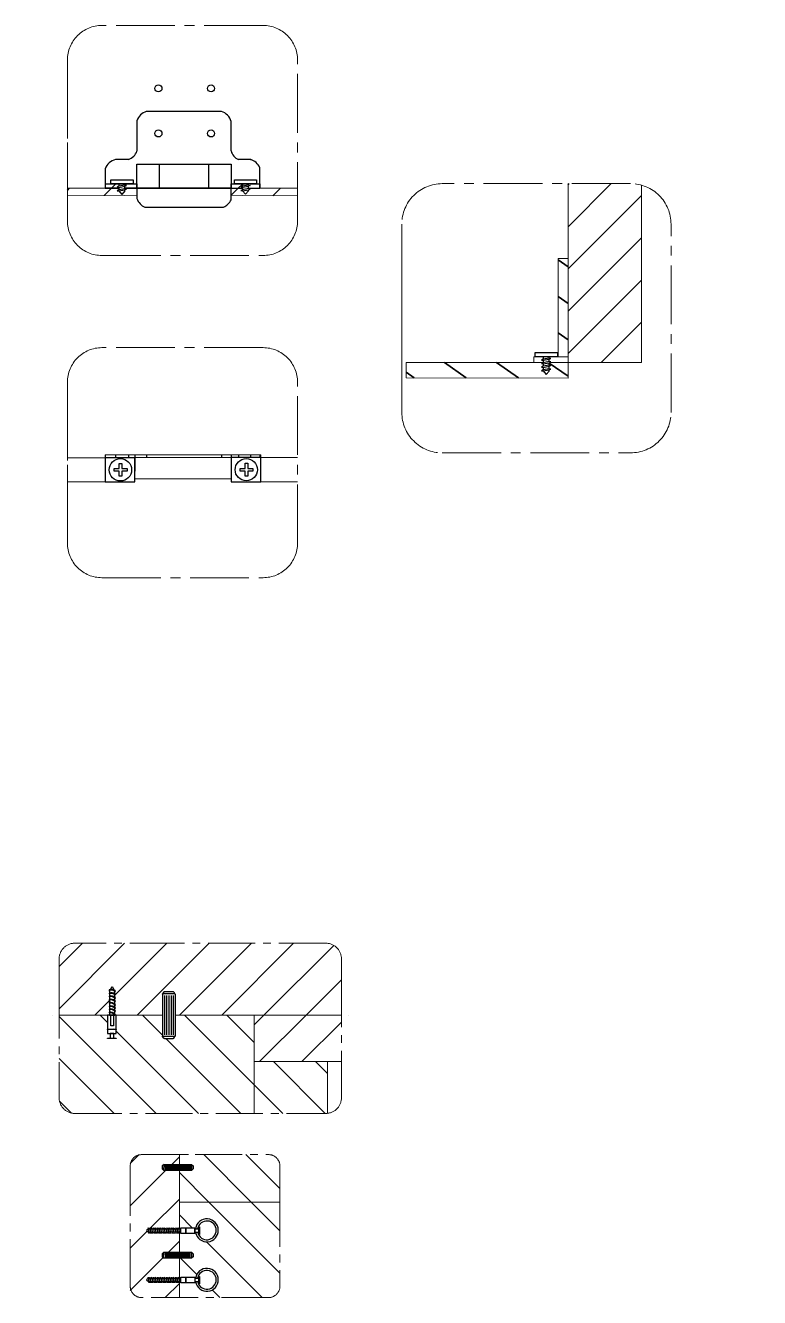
# Model space of a CAD drawing. Header units: millimetres. Extents: x 3542 to 25387, y 4250 to 11307.
# Drawn here: x 4386 to 4854, y 10495 to 11307 of the extents above; entities that cross this region are included whole.
import ezdxf

# ---------------------------------------------------------------- set-up
doc = ezdxf.new("R2010")
doc.units = ezdxf.units.MM
doc.linetypes.add('CENTER2', pattern=[1.125, 0.75, -0.125, 0.125, -0.125])
for name, color, linetype, lineweight in [('A-ANNO-SYMB', 3, 'Continuous', 18), ('A-ELEV-MBE', 7, 'Continuous', 18), ('A-SECT-MCUT', 7, 'Continuous', 35)]:
    doc.layers.add(name, color=color, linetype=linetype, lineweight=lineweight)
doc.layers.add('particolari', color=6, linetype='Continuous')
pattern_1 = [(145, (-122.119, -6.765), (-10.92663, -15.604846), [])]
pattern_2 = [(135, (-370.45, -977.613), (-13.470384, -13.470384), [])]
pattern_3 = [(135, (0, -247.46), (-13.470384, -13.470384), [])]
pattern_4 = [(45, (0, -247.46), (-13.470384, 13.470384), [])]

# ---------------------------------------------------------------- blocks, each defined once
blk = doc.blocks.new('101350')
for p, q in [((40.129, 267.872), (40.129, 267.326)), ((40.152, 267.914), (40.267, 267.99)), ((40.279, 267.201), (40.28, 267.997)), ((40.294, 267.999), (42.964, 267.999)), ((40.38, 267.874), (42.879, 267.874)), ((40.38, 267.749), (42.879, 267.749)), ((42.979, 267.997), (42.979, 267.201)), ((43.107, 267.914), (42.992, 267.99)), ((43.129, 267.872), (43.129, 267.326)), ((40.152, 267.284), (40.267, 267.207)), ((40.294, 267.199), (42.964, 267.199)), ((40.38, 267.599), (42.879, 267.599)), ((40.38, 267.449), (42.879, 267.449)), ((40.38, 267.324), (42.879, 267.324)), ((43.107, 267.284), (42.992, 267.207))]:
    blk.add_line(p, q)
for centre, start, end in [((40.179, 267.872), 123.69007, 180), ((40.294, 267.949), 90, 123.69007), ((42.964, 267.949), 56.30993, 90), ((43.079, 267.872), 0, 56.30993), ((40.179, 267.326), 180, 236.30993), ((40.294, 267.249), 236.30993, 270), ((42.964, 267.249), 270, 303.69007), ((43.079, 267.326), 303.69007, 0)]:
    blk.add_arc(centre, 0.05, start, end)

msp = doc.modelspace()

# ---------------------------------------------------------------- hatches: boundary and pattern name
at = {"layer": 'A-SECT-MCUT', "true_color": 0x636466}
h = msp.add_hatch(dxfattribs=at)
h.set_pattern_fill('ANSI31', color=251, scale=6)
h.paths.add_polyline_path([(4445.29, 11205.55), (4436.66, 11205.55), (4436.66, 11202.72), (4445.33, 11202.72), (4445.32, 11203.32), (4444.31, 11203.44), (4445.31, 11204.01)])
h = msp.add_hatch(dxfattribs=at)
h.set_pattern_fill('ANSI31', color=251, scale=6)
h.paths.add_polyline_path([(4456.9, 11205.55), (4449.22, 11205.55), (4449.22, 11204.7), (4450.2, 11204.49), (4449.22, 11204.02), (4449.21, 11202.72), (4456.9, 11202.72)])
h = msp.add_hatch(dxfattribs=at)
h.set_pattern_fill('ANSI31', color=251, scale=6)
h.paths.add_polyline_path([(4524.17, 11202.72), (4524.17, 11203.42), (4523.16, 11203.54), (4524.16, 11204.11), (4524.14, 11205.55), (4516.9, 11205.55), (4516.9, 11202.72)])
h = msp.add_hatch(dxfattribs=at)
h.set_pattern_fill('ANSI31', color=251, scale=6)
h.paths.add_polyline_path([(4535.22, 11205.55), (4528.06, 11205.55), (4528.06, 11204.8), (4529.05, 11204.59), (4528.06, 11204.11), (4528.06, 11202.72), (4535.22, 11202.72)])
h = msp.add_hatch(dxfattribs=at)
h.set_pattern_fill('ANSI31', color=251, scale=6)
h.set_pattern_definition([(45, (-122.119, -6.765), (-13.470384, 13.470384), [])])
h.paths.add_polyline_path([(4731.82, 11205.7), (4731.82, 11091.53), (4778.58, 11091.53), (4778.58, 11205.7)])
h = msp.add_hatch(dxfattribs=at)
h.set_pattern_fill('ANSI31', color=251, scale=6)
h.paths.add_polyline_path([(4412.57, 11202.72), (4412.57, 11197.83), (4445.38, 11198.19), (4445.37, 11198.73), (4444.31, 11198.85), (4445.36, 11199.45), (4445.34, 11201.02), (4444.31, 11201.15), (4445.34, 11201.73), (4445.33, 11202.72)])
h = msp.add_hatch(dxfattribs=at)
h.set_pattern_fill('ANSI31', color=251, scale=6)
h.paths.add_polyline_path([(4456.9, 11202.72), (4449.21, 11202.72), (4449.21, 11202.41), (4450.2, 11202.2), (4449.21, 11201.72), (4449.21, 11200.12), (4450.2, 11199.91), (4449.21, 11199.43), (4449.2, 11198.23), (4456.9, 11198.31)])
h = msp.add_hatch(dxfattribs=at)
h.set_pattern_fill('ANSI31', color=251, scale=6)
h.paths.add_polyline_path([(4524.19, 11201.12), (4523.16, 11201.24), (4524.18, 11201.83), (4524.17, 11202.7), (4516.9, 11202.72), (4516.9, 11202.52), (4516.9, 11198.32), (4524.22, 11198.23), (4524.22, 11198.82), (4523.16, 11198.95), (4524.21, 11199.55)])
h = msp.add_hatch(dxfattribs=at)
h.set_pattern_fill('ANSI31', color=251, scale=6)
h.paths.add_polyline_path([(4559.31, 11202.61), (4528.06, 11202.7), (4528.06, 11202.51), (4529.05, 11202.3), (4528.06, 11201.82), (4528.05, 11200.21), (4529.05, 11200), (4528.05, 11199.52), (4528.05, 11198.19), (4559.31, 11197.58)])
h = msp.add_hatch(dxfattribs=at)
h.set_pattern_fill('ANSI31', color=251, scale=6, angle=100)
h.set_pattern_definition(pattern_1)
h.paths.add_polyline_path([(4731.82, 11158.03), (4725.5, 11158.03), (4725.5, 11095.32), (4731.82, 11095.32)])
h = msp.add_hatch(dxfattribs=at)
h.set_pattern_fill('ANSI31', color=251, scale=6, angle=100)
h.paths.add_polyline_path([(4853.94, 11102.08), (4841.96, 11102.08), (4841.96, 11101.24), (4842.94, 11101.03), (4841.96, 11100.55), (4841.95, 11098.94), (4842.94, 11098.73), (4842.03, 11098.29), (4853.94, 11098.29)])
h = msp.add_hatch(dxfattribs=at)
h.set_pattern_fill('ANSI31', color=251, scale=6, angle=100)
h.set_pattern_definition(pattern_1)
h.paths.add_polyline_path([(4716.02, 11086.22), (4714.94, 11086.33), (4716.01, 11086.94), (4715.99, 11088.49), (4714.94, 11088.62), (4715.99, 11089.22), (4715.97, 11090.79), (4714.94, 11090.91), (4715.96, 11091.5), (4715.96, 11091.53), (4628.5, 11091.53), (4628.5, 11081.83), (4731.82, 11081.73), (4731.82, 11091.53), (4719.83, 11091.43), (4719.83, 11089.88), (4720.82, 11089.67), (4719.83, 11089.19), (4719.83, 11087.59), (4720.82, 11087.38), (4719.83, 11086.9), (4719.82, 11085.3), (4720.82, 11085.09), (4719.84, 11084.61), (4715.94, 11083.91), (4714.94, 11084.03), (4716.04, 11084.66)])
h = msp.add_hatch(dxfattribs=at)
h.set_pattern_fill('ANSI31', color=251, scale=6)
h.set_pattern_definition(pattern_4)
edge = h.paths.add_edge_path()
edge.add_line((4587.31, 10675.38), (4587.31, 10711.26))
edge.add_arc((4577.31, 10711.26), 10, 0, 90)
edge.add_line((4577.31, 10721.26), (4417.27, 10721.26))
edge.add_arc((4417.27, 10711.26), 10, 90, 180)
edge.add_line((4407.27, 10711.26), (4407.27, 10675.38))
edge.add_line((4407.27, 10675.38), (4385.78, 10675.38))
edge.add_line((4385.78, 10675.38), (4439.36, 10675.37))
edge.add_line((4439.36, 10675.37), (4439.36, 10693.31))
edge.add_line((4439.36, 10693.31), (4442.82, 10693.12))
edge.add_line((4442.82, 10693.12), (4442.82, 10675.18))
edge.add_line((4442.82, 10675.18), (4473.16, 10675.38))
edge.add_line((4473.16, 10675.38), (4473.16, 10690.38))
edge.add_line((4473.16, 10690.38), (4481.16, 10690.38))
edge.add_line((4481.16, 10690.38), (4481.16, 10675.38))
edge.add_line((4481.16, 10675.38), (4587.31, 10675.38))
h = msp.add_hatch(dxfattribs=at)
h.set_pattern_fill('ANSI31', color=251, scale=6, angle=90)
h.set_pattern_definition(pattern_3)
edge = h.paths.add_edge_path()
edge.add_line((4417.27, 10612.66), (4531.7, 10612.66))
edge.add_line((4531.7, 10612.66), (4531.7, 10645.71))
edge.add_line((4531.7, 10645.71), (4531.7, 10675.38))
edge.add_line((4531.7, 10675.38), (4481.16, 10675.38))
edge.add_line((4481.16, 10675.38), (4481.16, 10660.38))
edge.add_line((4481.16, 10660.38), (4473.16, 10660.38))
edge.add_line((4473.16, 10660.38), (4473.16, 10675.38))
edge.add_line((4473.16, 10675.38), (4443.72, 10675.38))
edge.add_line((4443.72, 10675.38), (4443.71, 10667.05))
edge.add_arc((4440.91, 10666.08), 2.97, -199.40353, 19.14489, ccw=False)
edge.add_line((4438.11, 10667.07), (4437.98, 10675.38))
edge.add_line((4437.98, 10675.38), (4407.27, 10675.38))
edge.add_line((4407.27, 10675.38), (4407.27, 10622.66))
edge.add_arc((4417.27, 10622.66), 10, 180, 270)
h = msp.add_hatch(dxfattribs=at)
h.set_pattern_fill('ANSI31', color=251, scale=6)
h.set_pattern_definition(pattern_4)
h.paths.add_polyline_path([(4587.31, 10645.71), (4587.31, 10675.38), (4595.78, 10675.38), (4595.78, 10675.38), (4531.7, 10675.37), (4531.7, 10645.71)])
h = msp.add_hatch(dxfattribs=at)
h.set_pattern_fill('ANSI31', color=251, scale=6, angle=90)
h.set_pattern_definition(pattern_3)
edge = h.paths.add_edge_path()
edge.add_line((4531.7, 10612.66), (4577.31, 10612.66))
edge.add_arc((4577.31, 10622.66), 10, 270, 276.58632)
edge.add_line((4578.46, 10612.73), (4578.46, 10645.71))
edge.add_line((4578.46, 10645.71), (4531.7, 10645.71))
edge.add_line((4531.7, 10645.71), (4531.7, 10612.66))
h = msp.add_hatch(dxfattribs=at)
h.set_pattern_fill('ANSI31', color=251, scale=6)
h.set_pattern_definition([(45, (-370.45, -977.613), (-13.470384, 13.470384), [])])
h.paths.add_polyline_path([(4452.63, 10495.24), (4483.95, 10495.24), (4483.95, 10504.33), (4462.87, 10504.33), (4462.87, 10508.6), (4483.95, 10508.6), (4483.95, 10520.07), (4473.51, 10520.73), (4472.71, 10524.23), (4483.95, 10524.23), (4483.95, 10535.85), (4464.11, 10536.27), (4462.67, 10539.3), (4483.95, 10540.11), (4483.95, 10576.27), (4472.62, 10576.27), (4472.62, 10580.21), (4483.95, 10580.21), (4483.95, 10586.39), (4452.63, 10586.39)])
h = msp.add_hatch(dxfattribs=at)
h.set_pattern_fill('ANSI31', color=251, scale=6, angle=90)
h.set_pattern_definition(pattern_2)
edge = h.paths.add_edge_path()
edge.add_line((4548.05, 10556.15), (4548.05, 10579.19))
edge.add_arc((4540.85, 10579.19), 7.2, 0, 90)
edge.add_line((4540.85, 10586.39), (4567.13, 10586.39))
edge.add_line((4567.13, 10586.39), (4484.37, 10586.39))
edge.add_line((4484.37, 10586.39), (4484.37, 10580.62))
edge.add_line((4484.37, 10580.62), (4493.17, 10580.62))
edge.add_line((4493.17, 10580.62), (4493.17, 10575.87))
edge.add_line((4493.17, 10575.87), (4483.95, 10575.87))
edge.add_line((4483.95, 10575.87), (4483.95, 10556.15))
edge.add_line((4483.95, 10556.15), (4548.05, 10556.15))
h = msp.add_hatch(dxfattribs=at)
h.set_pattern_fill('ANSI31', color=251, scale=6, angle=90)
h.set_pattern_definition(pattern_2)
edge = h.paths.add_edge_path()
edge.add_line((4548.05, 10502.44), (4548.05, 10556.15))
edge.add_line((4548.05, 10556.15), (4483.95, 10556.15))
edge.add_line((4483.95, 10556.15), (4483.95, 10539.81))
edge.add_line((4483.95, 10539.81), (4493.68, 10539.81))
edge.add_arc((4501.14, 10538.13), 7.64, -165.34514, 167.35015, ccw=False)
edge.add_line((4493.75, 10536.2), (4483.95, 10536.2))
edge.add_line((4483.95, 10536.2), (4483.95, 10524.56))
edge.add_line((4483.95, 10524.56), (4493.09, 10524.56))
edge.add_line((4493.09, 10524.56), (4493.09, 10520.29))
edge.add_line((4493.09, 10520.29), (4483.95, 10520.29))
edge.add_line((4483.95, 10520.29), (4483.95, 10508.6))
edge.add_line((4483.95, 10508.6), (4494.24, 10507.6))
edge.add_arc((4501.47, 10506.55), 7.31, -169.81509, 171.68669, ccw=False)
edge.add_line((4494.28, 10505.25), (4483.95, 10504.33))
edge.add_line((4483.95, 10504.33), (4483.95, 10495.24))
edge.add_line((4483.95, 10495.24), (4540.85, 10495.24))
edge.add_arc((4540.85, 10502.44), 7.2, 270, 360)

# ---------------------------------------------------------------- linework, layer by layer
at = {"layer": 'A-ANNO-SYMB', "linetype": 'CENTER2', "ltscale": 50}
for points in [[(4412.57, 11181.88, 0.414214), (4434.58, 11159.87), (4537.3, 11159.87, 0.414214), (4559.31, 11181.88), (4559.31, 11284.59, 0.414214), (4537.3, 11306.6), (4434.58, 11306.6, 0.414214), (4412.57, 11284.59), (4412.57, 11181.88), (4412.57, 11284.59)], [(4625.82, 11059.78, 0.414214), (4651.57, 11034.03), (4771.74, 11034.03, 0.414214), (4797.49, 11059.78), (4797.49, 11179.95, 0.414214), (4771.74, 11205.7), (4651.57, 11205.7, 0.414214), (4625.82, 11179.95), (4625.82, 11059.78), (4625.82, 11179.95)], [(4412.57, 10976.38, 0.414214), (4434.58, 10954.37), (4537.3, 10954.37, 0.414214), (4559.31, 10976.38), (4559.31, 11079.09, 0.414214), (4537.3, 11101.1), (4434.58, 11101.1, 0.414214), (4412.57, 11079.09), (4412.57, 10976.38), (4412.57, 11079.09)]]:
    msp.add_lwpolyline(points, format="xyb", dxfattribs=at)
at = {"layer": 'A-ANNO-SYMB', "linetype": 'CENTER2', "ltscale": 40}
for points in [[(4407.27, 10690.41), (4407.27, 10622.66, 0.414214), (4417.27, 10612.66), (4577.31, 10612.66, 0.414214), (4587.31, 10622.66), (4587.31, 10691.26), (4587.31, 10711.26, 0.414214), (4577.31, 10721.26), (4482.27, 10721.26), (4417.27, 10721.26, 0.414214), (4407.27, 10711.26)], [(4452.63, 10579.19, -0.414214), (4459.83, 10586.39), (4494.05, 10586.39), (4540.85, 10586.39, -0.414214), (4548.05, 10579.19), (4548.05, 10557.68), (4548.05, 10502.44, -0.414214), (4540.85, 10495.24), (4459.83, 10495.24, -0.414214), (4452.63, 10502.44), (4452.63, 10564.79)]]:
    msp.add_lwpolyline(points, format="xyb", close=True, dxfattribs=at)
at = {"layer": 'A-ELEV-MBE'}
for p, q in [((4731.82, 11205.7), (4731.82, 11091.53)), ((4436.66, 11202.72), (4412.57, 11202.72)), ((4436.66, 11202.72), (4412.57, 11202.72)), ((4449.2, 11198.23), (4412.57, 11197.83)), ((4456.9, 11198.31), (4449.2, 11198.23)), ((4516.9, 11198.32), (4524.22, 11198.24)), ((4524.22, 11198.24), (4559.31, 11197.85)), ((4535.22, 11202.72), (4559.31, 11202.72)), ((4778.58, 11091.53), (4778.58, 11204.78)), ((4715.96, 11091.53), (4628.5, 11091.53)), ((4628.5, 11091.53), (4628.5, 11081.83)), ((4731.82, 11091.53), (4719.47, 11091.43)), ((4731.82, 11091.53), (4731.82, 11081.73)), ((4731.82, 11091.53), (4778.58, 11091.53)), ((4628.5, 11081.83), (4731.82, 11081.73)), ((4436.66, 11030.92), (4412.57, 11030.92)), ((4535.79, 11030.99), (4559.31, 11030.99)), ((4436.66, 11015.43), (4412.57, 11015.43)), ((4535.79, 11015.5), (4559.31, 11015.5)), ((4438.13, 10675.39), (4407.27, 10675.38)), ((4473.16, 10675.38), (4443.73, 10675.38)), ((4587.31, 10675.38), (4481.16, 10675.38)), ((4531.7, 10675.38), (4531.7, 10645.71)), ((4531.7, 10645.71), (4587.31, 10645.71)), ((4483.95, 10580.21), (4483.95, 10586.39)), ((4483.95, 10576.27), (4483.95, 10539)), ((4483.95, 10556.15), (4548.05, 10556.15)), ((4483.95, 10536.63), (4483.95, 10524.23)), ((4483.95, 10520.29), (4483.95, 10507.49)), ((4483.95, 10505.22), (4483.95, 10495.24))]:
    msp.add_line(p, q, dxfattribs=at)
for points in [[(4731.82, 11095.32), (4725.5, 11095.32), (4725.5, 11158.03), (4731.82, 11158.03)], [(4436.7, 11030.99), (4535.79, 11030.99), (4535.79, 11032.81), (4436.7, 11032.81)]]:
    msp.add_lwpolyline(points, close=True, dxfattribs=at)
for points in [[(4719.91, 11091.53), (4731.82, 11091.53), (4731.82, 11095.32), (4710, 11095.32), (4710, 11091.53), (4716.19, 11091.53)], [(4457.21, 11030.99), (4516.71, 11030.99)], [(4516.75, 11017.43), (4455.56, 11017.43)], [(4578.46, 10612.73), (4578.46, 10645.71), (4531.7, 10645.71), (4531.7, 10612.66)], [(4483.95, 10524.56), (4483.95, 10535.85)], [(4483.95, 10495.24), (4483.95, 10504.33)]]:
    msp.add_lwpolyline(points, dxfattribs=at)
at = {"layer": 'particolari'}
for p, q in [((4445.3, 11205.51), (4445.31, 11204.01)), ((4449.22, 11204.7), (4449.22, 11205.51)), ((4524.14, 11205.55), (4524.16, 11204.1)), ((4528.06, 11204.8), (4528.06, 11205.55)), ((4445.3, 11204), (4444.31, 11203.44)), ((4444.31, 11203.44), (4445.32, 11203.32)), ((4445.3, 11201.71), (4444.31, 11201.15)), ((4444.31, 11201.15), (4445.32, 11201.03)), ((4449.22, 11204.7), (4445.3, 11204)), ((4449.22, 11202.41), (4445.3, 11201.71)), ((4445.32, 11203.32), (4449.22, 11204.02)), ((4445.32, 11203.32), (4445.34, 11201.72)), ((4445.32, 11201.03), (4449.22, 11201.73)), ((4445.32, 11201.03), (4447.27, 11198.85)), ((4449.21, 11201.02), (4447.27, 11198.85)), ((4449.21, 11202.41), (4449.22, 11204.02)), ((4456.9, 11202.72), (4449.21, 11202.72)), ((4449.21, 11201.02), (4449.21, 11201.72)), ((4450.2, 11204.49), (4449.22, 11204.7)), ((4449.22, 11204.02), (4450.2, 11204.49)), ((4450.2, 11202.2), (4449.22, 11202.41)), ((4449.22, 11201.73), (4450.2, 11202.2)), ((4524.17, 11202.7), (4516.9, 11202.72)), ((4524.14, 11204.1), (4523.16, 11203.54)), ((4523.16, 11203.54), (4524.17, 11203.42)), ((4524.14, 11201.8), (4523.16, 11201.24)), ((4523.16, 11201.24), (4524.17, 11201.12)), ((4528.06, 11204.8), (4524.14, 11204.1)), ((4528.06, 11202.5), (4524.14, 11201.8)), ((4524.17, 11203.42), (4528.06, 11204.12)), ((4524.17, 11203.42), (4524.18, 11201.81)), ((4524.17, 11201.12), (4528.06, 11201.82)), ((4524.17, 11201.12), (4526.11, 11198.95)), ((4528.06, 11201.11), (4526.11, 11198.95)), ((4528.06, 11204.8), (4529.1, 11204.56)), ((4529.1, 11204.56), (4528.06, 11204.11)), ((4528.06, 11202.5), (4528.06, 11204.11)), ((4529.05, 11202.3), (4528.06, 11202.5)), ((4528.06, 11201.82), (4529.05, 11202.3)), ((4528.06, 11201.11), (4528.06, 11201.82)), ((4715.92, 11093.77), (4714.94, 11093.21)), ((4714.94, 11093.21), (4715.94, 11093.09)), ((4715.92, 11091.48), (4714.94, 11090.91)), ((4715.92, 11095.28), (4715.94, 11093.77)), ((4719.84, 11094.47), (4715.92, 11093.77)), ((4719.84, 11092.18), (4715.92, 11091.48)), ((4715.94, 11093.09), (4719.84, 11093.79)), ((4715.94, 11093.09), (4715.96, 11091.48)), ((4715.94, 11090.8), (4719.84, 11091.49)), ((4719.83, 11089.88), (4719.83, 11091.49)), ((4719.84, 11094.47), (4719.84, 11095.28)), ((4720.82, 11094.26), (4719.84, 11094.47)), ((4719.84, 11093.79), (4720.82, 11094.26)), ((4719.84, 11092.18), (4719.84, 11093.79)), ((4720.82, 11091.97), (4719.84, 11092.18)), ((4719.84, 11091.49), (4720.82, 11091.97)), ((4714.94, 11090.91), (4715.94, 11090.8)), ((4715.92, 11089.18), (4714.94, 11088.62)), ((4714.94, 11088.62), (4715.94, 11088.5)), ((4715.92, 11086.89), (4714.94, 11086.33)), ((4714.94, 11086.33), (4716.02, 11086.22)), ((4719.84, 11089.88), (4715.92, 11089.18)), ((4719.84, 11087.59), (4715.92, 11086.89)), ((4715.94, 11088.5), (4719.84, 11089.2)), ((4715.94, 11086.21), (4719.84, 11086.91)), ((4715.94, 11086.21), (4717.89, 11084.03)), ((4715.97, 11090.8), (4715.99, 11089.19)), ((4715.99, 11088.51), (4716.01, 11086.9)), ((4719.83, 11086.2), (4717.89, 11084.03)), ((4719.83, 11087.59), (4719.83, 11089.2)), ((4719.83, 11086.2), (4719.83, 11086.9)), ((4720.82, 11089.67), (4719.84, 11089.88)), ((4719.84, 11089.2), (4720.82, 11089.67)), ((4720.82, 11087.38), (4719.84, 11087.59)), ((4719.84, 11086.91), (4720.82, 11087.38)), ((4436.7, 11032.81), (4436.7, 11022.36)), ((4443.24, 11032.81), (4443.24, 11030.99)), ((4451.57, 11032.81), (4451.57, 11030.99)), ((4455.52, 11032.81), (4455.52, 11022.36)), ((4462.9, 11032.81), (4462.9, 11030.99)), ((4510.84, 11032.81), (4510.84, 11030.99)), ((4516.94, 11032.81), (4516.94, 11022.36)), ((4521.68, 11032.81), (4521.68, 11030.99)), ((4529.39, 11032.81), (4529.39, 11030.99)), ((4535.26, 11032.81), (4535.26, 11030.99)), ((4473.96, 10576.27), (4474.14, 10580.21)), ((4474.14, 10580.21), (4491.75, 10580.21)), ((4491.75, 10580.21), (4491.75, 10576.27)), ((4491.75, 10576.27), (4473.96, 10576.27)), ((4491.19, 10579.42), (4474.7, 10579.42)), ((4491.19, 10578.63), (4474.7, 10578.63)), ((4491.19, 10577.84), (4474.7, 10577.84)), ((4491.19, 10577.05), (4474.7, 10577.05)), ((4487.78, 10539.81), (4487.78, 10536.2)), ((4488.05, 10539.81), (4488.05, 10536.2)), ((4464, 10538.81), (4462.95, 10538.02)), ((4462.95, 10538.02), (4464.3, 10536.98)), ((4464.23, 10539), (4465.12, 10539)), ((4464.24, 10538.98), (4464.23, 10538.98)), ((4464.59, 10536.97), (4465.48, 10536.97)), ((4465.38, 10539), (4466.26, 10539)), ((4465.74, 10536.97), (4466.63, 10536.97)), ((4466.52, 10539), (4467.41, 10539)), ((4466.89, 10536.97), (4467.78, 10536.97)), ((4467.67, 10539), (4468.56, 10539)), ((4468.03, 10536.97), (4468.93, 10536.97)), ((4468.82, 10539), (4469.71, 10539)), ((4469.18, 10536.97), (4470.07, 10536.97)), ((4469.97, 10539), (4470.85, 10539)), ((4470.33, 10536.97), (4471.22, 10536.97)), ((4471.11, 10539), (4472, 10539)), ((4471.48, 10536.97), (4472.37, 10536.97)), ((4472.26, 10539), (4473.15, 10539)), ((4472.62, 10536.97), (4473.52, 10536.97)), ((4473.41, 10539), (4474.3, 10539)), ((4473.77, 10536.97), (4474.66, 10536.98)), ((4474.56, 10539), (4475.45, 10539)), ((4474.92, 10536.98), (4475.81, 10536.98)), ((4475.71, 10539), (4476.59, 10539)), ((4476.07, 10536.98), (4476.96, 10536.98)), ((4476.85, 10539), (4477.74, 10539)), ((4478.11, 10536.98), (4477.37, 10536.98)), ((4478, 10539), (4478.89, 10539)), ((4479.25, 10536.98), (4478.36, 10536.98)), ((4479.15, 10539), (4480.04, 10539)), ((4480.4, 10536.98), (4479.51, 10536.98)), ((4480.3, 10539), (4481.19, 10539)), ((4481.55, 10536.98), (4480.66, 10536.98)), ((4481.44, 10539), (4482.33, 10539)), ((4482.7, 10536.98), (4481.81, 10536.98)), ((4482.59, 10539), (4483.48, 10539)), ((4483.84, 10536.98), (4482.95, 10536.98)), ((4482.95, 10536.98), (4483.84, 10536.98)), ((4483.74, 10539), (4484.77, 10539)), ((4484.73, 10536.98), (4484.1, 10536.98)), ((4484.1, 10536.98), (4484.77, 10536.98)), ((4473.91, 10520.29), (4474.09, 10524.23)), ((4474.09, 10524.23), (4491.7, 10524.23)), ((4491.14, 10523.44), (4474.65, 10523.44)), ((4491.7, 10524.23), (4491.7, 10520.29)), ((4491.7, 10520.29), (4473.91, 10520.29)), ((4491.14, 10522.65), (4474.65, 10522.65)), ((4491.14, 10521.86), (4474.65, 10521.86)), ((4491.14, 10521.07), (4474.65, 10521.07)), ((4464.04, 10507.29), (4462.98, 10506.5)), ((4464.26, 10507.49), (4465.15, 10507.49)), ((4464.27, 10507.47), (4464.27, 10507.46)), ((4465.41, 10507.49), (4466.3, 10507.49)), ((4466.56, 10507.49), (4467.45, 10507.49)), ((4467.71, 10507.49), (4468.59, 10507.49)), ((4468.85, 10507.49), (4469.74, 10507.49)), ((4470, 10507.49), (4470.89, 10507.49)), ((4471.15, 10507.49), (4472.04, 10507.49)), ((4472.3, 10507.49), (4473.18, 10507.49)), ((4473.44, 10507.49), (4474.33, 10507.49)), ((4474.59, 10507.49), (4475.48, 10507.49)), ((4475.74, 10507.49), (4476.63, 10507.49)), ((4476.89, 10507.49), (4477.78, 10507.49)), ((4478.04, 10507.49), (4478.92, 10507.49)), ((4479.18, 10507.49), (4480.07, 10507.49)), ((4480.33, 10507.49), (4481.22, 10507.49)), ((4481.48, 10507.49), (4482.37, 10507.49)), ((4482.63, 10507.49), (4483.51, 10507.49)), ((4483.77, 10507.49), (4484.8, 10507.49)), ((4487.81, 10508.29), (4487.81, 10504.68)), ((4488.09, 10508.29), (4488.09, 10504.68)), ((4462.98, 10506.5), (4464.33, 10505.47)), ((4464.37, 10505.45), (4465.52, 10505.45)), ((4465.77, 10505.45), (4466.66, 10505.45)), ((4466.92, 10505.45), (4467.81, 10505.45)), ((4468.07, 10505.45), (4468.96, 10505.45)), ((4469.22, 10505.45), (4470.11, 10505.45)), ((4470.36, 10505.45), (4471.26, 10505.46)), ((4471.51, 10505.46), (4472.4, 10505.46)), ((4472.66, 10505.46), (4473.55, 10505.46)), ((4473.81, 10505.46), (4474.7, 10505.46)), ((4474.95, 10505.46), (4475.85, 10505.46)), ((4476.1, 10505.46), (4476.99, 10505.46)), ((4477.25, 10505.46), (4478.14, 10505.46)), ((4478.14, 10505.47), (4477.41, 10505.47)), ((4479.29, 10505.47), (4478.4, 10505.47)), ((4478.4, 10505.46), (4479.29, 10505.46)), ((4480.44, 10505.47), (4479.54, 10505.47)), ((4479.54, 10505.46), (4480.44, 10505.46)), ((4481.58, 10505.47), (4480.69, 10505.47)), ((4480.69, 10505.46), (4481.58, 10505.46)), ((4482.73, 10505.47), (4481.84, 10505.47)), ((4481.84, 10505.46), (4482.73, 10505.46)), ((4483.88, 10505.47), (4482.99, 10505.47)), ((4482.99, 10505.46), (4483.88, 10505.46)), ((4484.76, 10505.47), (4484.14, 10505.47)), ((4484.14, 10505.46), (4484.8, 10505.47))]:
    msp.add_line(p, q, dxfattribs=at)
at = {"layer": 'particolari', "linetype": 'Continuous'}
for p, q in [((4439.17, 10689.28), (4439.17, 10688.92)), ((4439.17, 10687.44), (4439.17, 10687.06)), ((4439.18, 10691.47), (4439.18, 10691.11)), ((4439.38, 10690.65), (4439.69, 10691.23)), ((4439.92, 10691.67), (4440.99, 10693.69)), ((4440.99, 10693.69), (4442.44, 10691.3)), ((4443.02, 10688.84), (4443.02, 10688.28)), ((4443.02, 10686.66), (4443.02, 10686.07)), ((4443.03, 10690.94), (4443.03, 10690.37)), ((4439.15, 10681.17), (4439.15, 10680.79)), ((4439.15, 10679.27), (4439.15, 10678.88)), ((4439.16, 10685.26), (4439.16, 10684.89)), ((4439.16, 10683.35), (4439.16, 10682.96)), ((4443, 10680.15), (4443, 10679.53)), ((4443, 10678.23), (4443, 10677.61)), ((4443.01, 10684.57), (4443.01, 10683.99)), ((4443.01, 10682.22), (4443.01, 10681.59)), ((4439.14, 10677.23), (4439.14, 10676.83)), ((4442.99, 10675.85), (4442.99, 10675.38)), ((4443.34, 10675.38), (4443.34, 10675.38)), ((4438.11, 10667.07), (4438.11, 10663.58)), ((4438.11, 10663.58), (4443.71, 10663.57)), ((4443.71, 10663.57), (4443.71, 10667.05))]:
    msp.add_line(p, q, dxfattribs=at)
at = {"layer": 'particolari'}
for points in [[(4456.9, 11245.85), (4456.9, 11226.43)], [(4510.8, 11251.71), (4462.86, 11251.71)], [(4516.9, 11226.54), (4516.9, 11245.4)], [(4436.66, 11215.1), (4436.66, 11202.72), (4445.33, 11202.72)], [(4451.53, 11221.06), (4443.2, 11221.06)], [(4502.65, 11202.52), (4502.65, 11218.2), (4516.9, 11218.2), (4516.9, 11202.52)], [(4529.6, 11221.06), (4521.64, 11221.08)], [(4528.06, 11202.72), (4535.22, 11202.72), (4535.22, 11215.82)], [(4436.66, 11205.55), (4456.9, 11205.55), (4456.9, 11202.72), (4449.21, 11202.72)], [(4516.9, 11202.72), (4516.9, 11205.55), (4535.22, 11205.55), (4535.22, 11202.72)], [(4445.33, 11202.72), (4436.66, 11202.72)], [(4449.21, 11202.72), (4524.17, 11202.72)], [(4456.9, 11202.72), (4456.9, 11196.2)], [(4516.9, 11195.43), (4516.9, 11202.72)], [(4462.01, 11190.64), (4512.07, 11190.64)], [(4445.62, 11023.99), (4445.62, 11027.26), (4447.34, 11027.26), (4447.34, 11023.99)], [(4525.88, 11024.06), (4525.88, 11027.33), (4527.6, 11027.33), (4527.6, 11024.06)], [(4445.62, 11022.26), (4442.46, 11022.26), (4442.46, 11023.99), (4445.62, 11023.99)], [(4447.34, 11022.26), (4447.34, 11019.15), (4445.62, 11019.15), (4445.62, 11022.26)], [(4447.34, 11023.99), (4450.58, 11023.99), (4450.58, 11022.26), (4447.34, 11022.26)], [(4525.88, 11022.34), (4522.72, 11022.34), (4522.72, 11024.06), (4525.88, 11024.06)], [(4527.6, 11022.34), (4527.6, 11019.22), (4525.88, 11019.22), (4525.88, 11022.34)], [(4527.6, 11024.06), (4530.84, 11024.06), (4530.84, 11022.34), (4527.6, 11022.34)], [(4474.14, 10580.21), (4473.05, 10579.2), (4473.05, 10577.27), (4473.96, 10576.27)], [(4491.75, 10580.21), (4492.84, 10579.2), (4492.84, 10577.27), (4491.75, 10576.27)], [(4463.94, 10539.81), (4463.96, 10539.03), (4464.34, 10536.95), (4464.58, 10536.19), (4464.59, 10536.97), (4464.23, 10539), (4463.94, 10539.81)], [(4465.08, 10539.81), (4465.11, 10539.03), (4465.49, 10536.95), (4465.73, 10536.19), (4465.74, 10536.97), (4465.38, 10539), (4465.08, 10539.81)], [(4466.23, 10539.81), (4466.26, 10539.03), (4466.63, 10536.95), (4466.88, 10536.19), (4466.89, 10536.97), (4466.52, 10539), (4466.23, 10539.81)], [(4467.38, 10539.81), (4467.41, 10539.03), (4467.78, 10536.95), (4468.03, 10536.19), (4468.03, 10536.97), (4467.67, 10539), (4467.38, 10539.81)], [(4468.53, 10539.81), (4468.55, 10539.03), (4468.93, 10536.95), (4469.17, 10536.19), (4469.18, 10536.97), (4468.82, 10539), (4468.53, 10539.81)], [(4469.68, 10539.81), (4469.7, 10539.03), (4470.08, 10536.95), (4470.32, 10536.19), (4470.33, 10536.97), (4469.97, 10539), (4469.68, 10539.81)], [(4470.82, 10539.81), (4470.85, 10539.03), (4471.23, 10536.95), (4471.47, 10536.19), (4471.48, 10536.97), (4471.11, 10539), (4470.82, 10539.81)], [(4471.97, 10539.81), (4472, 10539.03), (4472.37, 10536.95), (4472.62, 10536.19), (4472.63, 10536.97), (4472.26, 10539), (4471.97, 10539.81)], [(4473.12, 10539.81), (4473.15, 10539.03), (4473.52, 10536.95), (4473.76, 10536.19), (4473.77, 10536.97), (4473.41, 10539), (4473.12, 10539.81)], [(4474.27, 10539.81), (4474.29, 10539.03), (4474.67, 10536.95), (4474.91, 10536.19), (4474.92, 10536.97), (4474.56, 10539), (4474.27, 10539.81)], [(4475.41, 10539.81), (4475.44, 10539.03), (4475.82, 10536.95), (4476.06, 10536.19), (4476.07, 10536.97), (4475.71, 10539), (4475.41, 10539.81)], [(4476.56, 10539.81), (4476.59, 10539.03), (4476.96, 10536.95), (4477.21, 10536.19), (4477.22, 10536.97), (4476.85, 10539), (4476.56, 10539.81)], [(4477.71, 10539.81), (4477.74, 10539.03), (4478.11, 10536.95), (4478.36, 10536.19), (4478.36, 10536.97), (4478, 10539), (4477.71, 10539.81)], [(4478.86, 10539.81), (4478.88, 10539.03), (4479.26, 10536.95), (4479.5, 10536.19), (4479.51, 10536.97), (4479.15, 10539), (4478.86, 10539.81)], [(4480.01, 10539.81), (4480.03, 10539.03), (4480.41, 10536.95), (4480.65, 10536.19), (4480.66, 10536.97), (4480.3, 10539), (4480.01, 10539.81)], [(4481.15, 10539.81), (4481.18, 10539.03), (4481.56, 10536.95), (4481.8, 10536.19), (4481.81, 10536.97), (4481.44, 10539), (4481.15, 10539.81)], [(4482.3, 10539.81), (4482.33, 10539.03), (4482.7, 10536.95), (4482.95, 10536.19), (4482.96, 10536.97), (4482.59, 10539), (4482.3, 10539.81)], [(4483.45, 10539.81), (4483.48, 10539.03), (4483.85, 10536.95), (4484.09, 10536.19), (4484.1, 10536.97), (4483.74, 10539), (4483.45, 10539.81)], [(4474.09, 10524.23), (4473, 10523.22), (4473, 10521.29), (4473.91, 10520.29)], [(4491.7, 10524.23), (4492.79, 10523.22), (4492.79, 10521.29), (4491.7, 10520.29)], [(4463.97, 10508.29), (4464, 10507.52), (4464.37, 10505.43), (4464.62, 10504.67), (4464.63, 10505.45), (4464.26, 10507.49), (4463.97, 10508.29)], [(4465.12, 10508.29), (4465.15, 10507.52), (4465.52, 10505.43), (4465.76, 10504.67), (4465.77, 10505.45), (4465.41, 10507.49), (4465.12, 10508.29)], [(4466.27, 10508.29), (4466.29, 10507.52), (4466.67, 10505.43), (4466.91, 10504.67), (4466.92, 10505.45), (4466.56, 10507.49), (4466.27, 10508.29)], [(4467.41, 10508.29), (4467.44, 10507.52), (4467.82, 10505.43), (4468.06, 10504.67), (4468.07, 10505.45), (4467.71, 10507.49), (4467.41, 10508.29)], [(4468.56, 10508.29), (4468.59, 10507.52), (4468.96, 10505.43), (4469.21, 10504.67), (4469.22, 10505.45), (4468.85, 10507.49), (4468.56, 10508.29)], [(4469.71, 10508.29), (4469.74, 10507.52), (4470.11, 10505.43), (4470.36, 10504.67), (4470.36, 10505.45), (4470, 10507.49), (4469.71, 10508.29)], [(4470.86, 10508.29), (4470.88, 10507.52), (4471.26, 10505.43), (4471.5, 10504.67), (4471.51, 10505.45), (4471.15, 10507.49), (4470.86, 10508.29)], [(4472.01, 10508.29), (4472.03, 10507.52), (4472.41, 10505.43), (4472.65, 10504.67), (4472.66, 10505.45), (4472.3, 10507.49), (4472.01, 10508.29)], [(4473.15, 10508.29), (4473.18, 10507.52), (4473.56, 10505.43), (4473.8, 10504.67), (4473.81, 10505.45), (4473.44, 10507.49), (4473.15, 10508.29)], [(4474.3, 10508.29), (4474.33, 10507.52), (4474.7, 10505.43), (4474.95, 10504.67), (4474.96, 10505.45), (4474.59, 10507.49), (4474.3, 10508.29)], [(4475.45, 10508.29), (4475.48, 10507.52), (4475.85, 10505.43), (4476.09, 10504.67), (4476.1, 10505.45), (4475.74, 10507.49), (4475.45, 10508.29)], [(4476.6, 10508.29), (4476.62, 10507.52), (4477, 10505.43), (4477.24, 10504.67), (4477.25, 10505.45), (4476.89, 10507.49), (4476.6, 10508.29)], [(4477.74, 10508.29), (4477.77, 10507.52), (4478.15, 10505.43), (4478.39, 10504.67), (4478.4, 10505.45), (4478.04, 10507.49), (4477.74, 10508.29)], [(4478.89, 10508.29), (4478.92, 10507.52), (4479.29, 10505.43), (4479.54, 10504.67), (4479.55, 10505.45), (4479.18, 10507.49), (4478.89, 10508.29)], [(4480.04, 10508.29), (4480.07, 10507.52), (4480.44, 10505.43), (4480.69, 10504.67), (4480.69, 10505.45), (4480.33, 10507.49), (4480.04, 10508.29)], [(4481.19, 10508.29), (4481.21, 10507.52), (4481.59, 10505.43), (4481.83, 10504.67), (4481.84, 10505.45), (4481.48, 10507.49), (4481.19, 10508.29)], [(4482.34, 10508.29), (4482.36, 10507.52), (4482.74, 10505.43), (4482.98, 10504.67), (4482.99, 10505.45), (4482.63, 10507.49), (4482.34, 10508.29)], [(4483.48, 10508.29), (4483.51, 10507.52), (4483.89, 10505.43), (4484.13, 10504.67), (4484.14, 10505.45), (4483.77, 10507.49), (4483.48, 10508.29)], [(4493.74, 10507.6), (4496.27, 10507.6), (4496.27, 10505.25), (4493.74, 10505.25)]]:
    msp.add_lwpolyline(points, dxfattribs=at)
for points in [[(4456.9, 11202.72), (4456.9, 11218.2), (4516.9, 11218.2), (4516.9, 11202.72)], [(4456.9, 11202.72), (4456.9, 11218.2), (4471.15, 11218.2), (4471.15, 11202.72)], [(4440.16, 11208.15), (4454.38, 11208.15), (4454.38, 11205.55), (4440.16, 11205.55)], [(4519, 11208.15), (4533.23, 11208.15), (4533.23, 11205.55), (4519, 11205.55)], [(4710.78, 11097.92), (4725, 11097.92), (4725, 11095.32), (4710.78, 11095.32)], [(4455.52, 11030.92), (4436.66, 11030.92), (4436.66, 11015.43), (4455.52, 11015.43)], [(4535.79, 11030.99), (4516.92, 11030.99), (4516.92, 11015.5), (4535.79, 11015.5)], [(4493.7, 10539.81), (4493.7, 10536.2), (4484.77, 10536.2), (4484.77, 10539.81)], [(4496.8, 10540.33), (4496.8, 10535.47), (4496.28, 10535.47), (4496.28, 10540.33)], [(4496.27, 10539.15), (4496.27, 10536.81), (4493.7, 10536.81), (4493.7, 10539.15)], [(4493.74, 10508.29), (4493.74, 10504.68), (4484.8, 10504.68), (4484.8, 10508.29)], [(4496.8, 10508.77), (4496.8, 10503.92), (4496.28, 10503.92), (4496.28, 10508.77)]]:
    msp.add_lwpolyline(points, close=True, dxfattribs=at)
at = {"layer": 'particolari', "linetype": 'Continuous'}
for points in [[(4439.38, 10688.99), (4439.37, 10687.5)], [(4439.37, 10687.11), (4439.37, 10685.32)], [(4439.38, 10690.65), (4439.38, 10689.36)], [(4442.82, 10684.71), (4442.82, 10686.24)], [(4442.83, 10688.97), (4442.83, 10690.52)], [(4442.83, 10686.81), (4442.83, 10688.42)], [(4439.36, 10680.82), (4439.35, 10679.32)], [(4439.35, 10678.92), (4439.35, 10677.26)], [(4439.37, 10684.94), (4439.36, 10683.39)], [(4439.36, 10682.99), (4439.36, 10681.22)], [(4442.8, 10676.06), (4442.81, 10677.81)], [(4442.81, 10680.32), (4442.81, 10681.8)], [(4442.81, 10678.4), (4442.81, 10679.73)], [(4442.82, 10682.4), (4442.82, 10684.15)], [(4443.71, 10667.05), (4443.73, 10675.38), (4438.13, 10675.39), (4438.11, 10667.07)], [(4439.35, 10676.85), (4439.34, 10675.39), (4442.8, 10675.38), (4442.8, 10675.44)]]:
    msp.add_lwpolyline(points, dxfattribs=at)
for points in [[(4440.2, 10675.38), (4441.97, 10675.38), (4441.95, 10668.5), (4440.18, 10668.51)], [(4438.11, 10666.44), (4443.71, 10666.43), (4443.71, 10666.19), (4438.11, 10666.2)], [(4442.18, 10663.57), (4439.87, 10663.58), (4439.86, 10660.72), (4442.17, 10660.71)], [(4438.1, 10660.72), (4443.7, 10660.71), (4443.7, 10660.5), (4438.1, 10660.51)]]:
    msp.add_lwpolyline(points, close=True, dxfattribs=at)
at = {"layer": 'particolari'}
for centre, radius in [((4470.61, 11266.44), 2.23), ((4504.16, 11266.44), 2.23), ((4470.61, 11237.71), 2.23), ((4504.16, 11237.71), 2.23), ((4446.35, 11023.19), 7.12), ((4526.61, 11023.26), 7.12)]:
    msp.add_circle(centre, radius, dxfattribs=at)
for centre, radius, start, end in [((4465.49, 11243.07), 9.03, 106.89619, 162.0588), ((4508.17, 11243.07), 9.03, 14.95075, 73.10381), ((4448.41, 11229.53), 9.03, 290.18787, 339.92015), ((4525.52, 11229.23), 9.03, 197.37709, 244.57427), ((4525.52, 11229.23), 9.03, 295.12929, 295.81885), ((4526.84, 11212.46), 9.03, 21.84507, 73.18794), ((4445.23, 11212.26), 9.03, 103.00652, 161.68404), ((4465.49, 11198.98), 9.03, 197.9412, 247.37201), ((4508.59, 11198.98), 9.03, 292.62799, 336.89904), ((4501.47, 10538.1), 7.31, 190.18491, 171.68669), ((4501.47, 10538.1), 5.98, 192.48692, 169.81684), ((4501.47, 10506.55), 7.31, 190.18491, 171.68669), ((4501.47, 10506.55), 5.98, 192.48692, 169.81684)]:
    msp.add_arc(centre, radius, start, end, dxfattribs=at)
at = {"layer": 'particolari', "linetype": 'Continuous'}
for centre, start, end in [((4440.69, 10685.46), 55.32021, 111.63674), ((4440.5, 10685.03), 52.18518, 108.93461), ((4440.37, 10683.51), 49.89657, 107.05871), ((4440.19, 10683.09), 46.50626, 104.42594), ((4440.61, 10687.62), 53.86944, 110.36699), ((4440.42, 10687.19), 50.67303, 107.68614), ((4440.15, 10677.19), 46.08056, 104.10755), ((4439.97, 10676.76), 42.46083, 101.50919), ((4440.13, 10675.28), 45.76719, 103.8749), ((4439.95, 10674.86), 42.12637, 101.27893), ((4440.45, 10681.36), 51.42513, 108.30269), ((4440.27, 10680.93), 48.11424, 105.65306), ((4440.07, 10679.34), 44.41652, 102.88887), ((4439.89, 10678.92), 40.6804, 100.30251), ((4439.87, 10673.18), 40.43353, 100.13892), ((4439.68, 10672.76), 39.61677, 97.57506)]:
    msp.add_arc(centre, 4.11, start, end, dxfattribs=at)

# ---------------------------------------------------------------- block references
at = {"layer": 'particolari', "xscale": -10, "yscale": 10, "zscale": 10, "rotation": 90}
msp.add_blockref('101350', (7153.15, 11091.67), dxfattribs=at)

doc.saveas('drawing.dxf')
